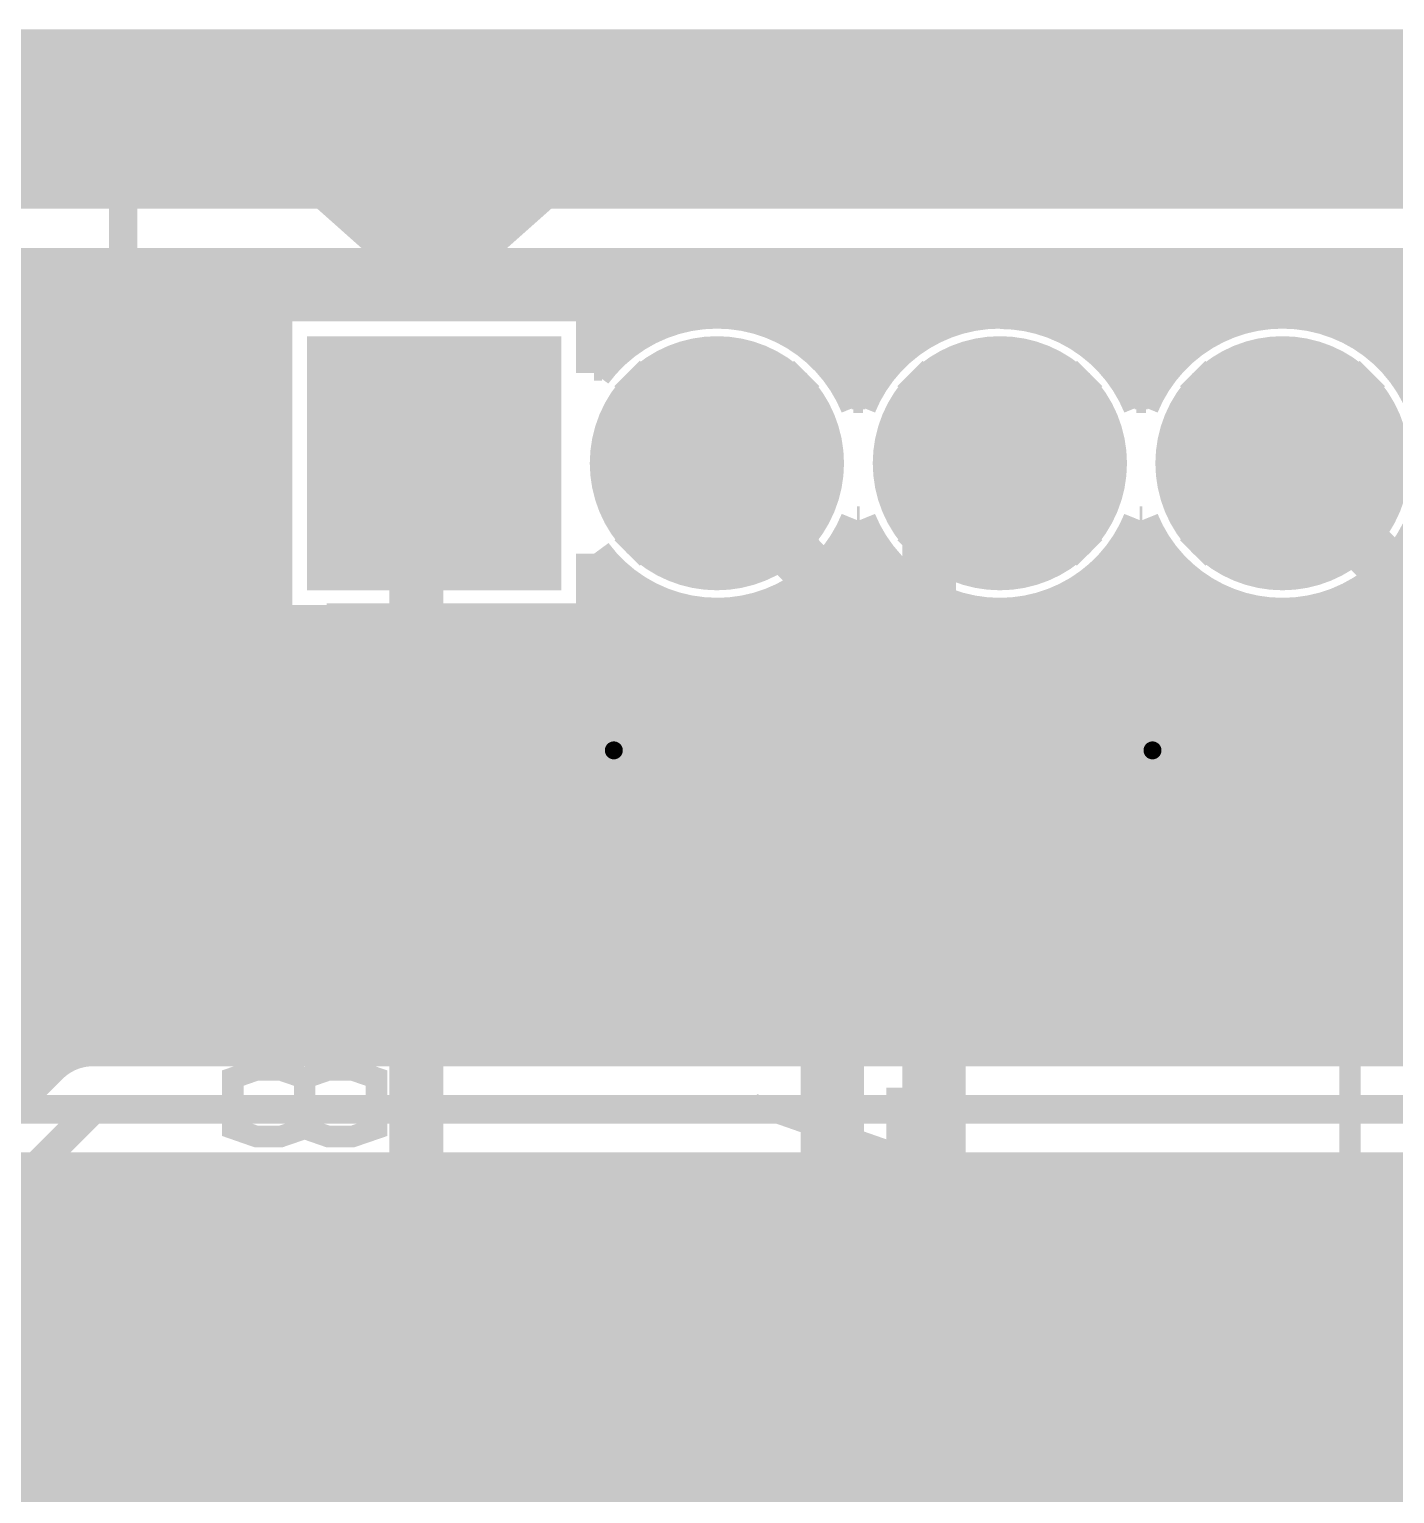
# Model space of a CAD drawing. Extents: x -1 to 119, y -42 to 51.
# Drawn here: x 29.52 to 39.18, y 40.33 to 50.7 of the extents above; entities that cross this region are included whole.
import ezdxf

# ---------------------------------------------------------------- set-up
doc = ezdxf.new("R2010")
doc.units = 0
doc.header["$MEASUREMENT"] = 0
doc.layers.get('0').update_dxf_attribs({"linetype": 'CONTINUOUS'})
for name, color, linetype in [('22-304-0_BOT', 7, 'CONTINUOUS'), ('22-304-0_DRD', 7, 'CONTINUOUS'), ('22-304-0_GND', 6, 'CONTINUOUS'), ('22-304-0_IN1', 4, 'CONTINUOUS'), ('22-304-0_SMB', 3, 'CONTINUOUS'), ('22-304-0_SMT', 5, 'CONTINUOUS'), ('22-304-0_SPT', 10, 'CONTINUOUS'), ('22-304-0_SST', 14, 'CONTINUOUS'), ('22-304-0_TOP', 9, 'CONTINUOUS'), ('THRUHOLE_TAP', 11, 'CONTINUOUS')]:
    doc.layers.add(name, color=color, linetype=linetype)

# ---------------------------------------------------------------- blocks, each defined once
blk = doc.blocks.new('ROUND_22')
at = {"const_width": 0.7493}
blk.add_lwpolyline([(-0.37465, 0, 1), (0.37465, 0, 1)], format="xyb", close=True, dxfattribs=at)
blk = doc.blocks.new('SQUARE_25')
blk.add_solid([(0.8001, 0.8001), (0.8001, -0.8001), (-0.8001, 0.8001), (-0.8001, -0.8001)])
blk = doc.blocks.new('ROUND_60')
at = {"const_width": 0.35052}
blk.add_lwpolyline([(-0.17526, 0, 1), (0.17526, 0, 1)], format="xyb", close=True, dxfattribs=at)
blk = doc.blocks.new('ROUND_69')
at = {"const_width": 0.89916}
blk.add_lwpolyline([(-0.44958, 0, 1), (0.44958, 0, 1)], format="xyb", close=True, dxfattribs=at)
blk = doc.blocks.new('SQUARE_70')
blk.add_solid([(0.89916, 0.89916), (0.89916, -0.89916), (-0.89916, 0.89916), (-0.89916, -0.89916)])
blk = doc.blocks.new('ROUND_81')
at = {"const_width": 0.0635}
blk.add_lwpolyline([(-0.03175, 0, 1), (0.03175, 0, 1)], format="xyb", close=True, dxfattribs=at)
blk = doc.blocks.new('RECTANGLE_5')
blk.add_solid([(0.9017, 0.508), (0.9017, -0.508), (-0.9017, 0.508), (-0.9017, -0.508)])
blk = doc.blocks.new('ROUND_87')
at = {"const_width": 0.10033}
blk.add_lwpolyline([(-0.050164, 0, 1), (0.050164, 0, 1)], format="xyb", close=True, dxfattribs=at)
blk = doc.blocks.new('ROUND_89')
at = {"const_width": 0.44958}
blk.add_lwpolyline([(-0.22479, 0, 1), (0.22479, 0, 1)], format="xyb", close=True, dxfattribs=at)

msp = doc.modelspace()

# ---------------------------------------------------------------- linework, layer by layer
at = {"layer": '22-304-0_BOT'}
for points, const_width in [([(29.1084, 49.022), (31.2547, 46.8757)], 0.254), ([(116.967, 49.022), (29.1084, 49.022)], 0.254), ([(29.591, 49.022), (29.591, 48.5394)], 0.254), ([(29.8196, 49.022), (29.8196, 48.3108)], 0.254), ([(30.0482, 49.022), (30.0482, 48.0822)], 0.254), ([(30.2768, 49.022), (30.2768, 47.8536)], 0.254), ([(30.5054, 49.022), (30.5054, 47.625)], 0.254), ([(30.734, 49.022), (30.734, 47.3964)], 0.254), ([(30.9626, 49.022), (30.9626, 47.1678)], 0.254), ([(31.1912, 49.022), (31.1912, 46.9392)], 0.254), ([(31.4198, 49.022), (31.4198, 48.7553)], 0.254), ([(31.6484, 49.022), (31.6484, 48.7553)], 0.254), ([(31.877, 49.022), (31.877, 48.7553)], 0.254), ([(32.1056, 49.022), (32.1056, 48.7553)], 0.254), ([(32.3342, 49.022), (32.3342, 48.7553)], 0.254), ([(32.5628, 49.022), (32.5628, 48.7553)], 0.254), ([(32.7914, 49.022), (32.7914, 48.7553)], 0.254), ([(33.02, 49.022), (33.02, 48.7553)], 0.254), ([(33.2486, 49.022), (33.2486, 48.7553)], 0.254), ([(33.4772, 49.022), (33.4772, 48.7553)], 0.254), ([(33.7058, 49.022), (33.7058, 48.4632)], 0.254), ([(33.9344, 49.022), (33.9344, 48.60544)], 0.254), ([(34.163, 49.022), (34.163, 48.68164)], 0.254), ([(34.3916, 49.022), (34.3916, 48.7045)], 0.254), ([(34.6202, 49.022), (34.6202, 48.6791)], 0.254), ([(34.8488, 49.022), (34.8488, 48.60036)], 0.254), ([(35.0774, 49.022), (35.0774, 48.45304)], 0.254), ([(35.306, 49.022), (35.306, 48.18634)], 0.254), ([(35.5346, 49.022), (35.5346, 48.29048)], 0.254), ([(35.7632, 49.022), (35.7632, 48.50638)], 0.254), ([(35.9918, 49.022), (35.9918, 48.63084)], 0.254), ([(36.2204, 49.022), (36.2204, 48.6918)], 0.254), ([(36.449, 49.022), (36.449, 48.70196)], 0.254), ([(36.6776, 49.022), (36.6776, 48.66386)], 0.254), ([(36.9062, 49.022), (36.9062, 48.56988)], 0.254), ([(37.1348, 49.022), (37.1348, 48.3997)], 0.254), ([(37.3634, 49.022), (37.3634, 48.07966)], 0.254), ([(37.592, 49.022), (37.592, 48.35652)], 0.254), ([(37.8206, 49.022), (37.8206, 48.54448)], 0.254), ([(38.0492, 49.022), (38.0492, 48.65116)], 0.254), ([(38.2778, 49.022), (38.2778, 48.69942)], 0.254), ([(38.5064, 49.022), (38.5064, 48.69688)], 0.254), ([(38.735, 49.022), (38.735, 48.64608)], 0.254), ([(38.9636, 49.022), (38.9636, 48.53432)], 0.254), ([(39.1922, 49.022), (39.1922, 48.34128)], 0.254), ([(17.87398, 46.71822), (17.87398, 47.59198), (19.05, 48.768), (28.448, 48.768), (33.02, 44.196), (41.402, 44.196), (42.164, 44.958), (47.879, 44.958), (48.641, 44.196), (58.42, 44.196), (59.182, 44.958), (87.884, 44.958), (89.154, 46.228), (99.822, 46.228), (103.886, 42.164), (103.886, 39.243), (106.045, 37.084), (106.045, 34.544), (106.934, 33.655), (107.061, 33.528), (110.109, 33.528), (110.6805, 34.0995), (112.395, 34.0995)], 0.635), ([(104.3813, 48.7934), (29.337, 48.7934)], 0.254), ([(33.5153, 48.7553), (31.2547, 48.7553), (31.2547, 46.8757)], 0.254), ([(33.5153, 48.7553), (33.5153, 48.26254)], 0.254), ([(31.2547, 48.5648), (29.5656, 48.5648)], 0.254), ([(33.85312, 48.5648), (33.5153, 48.5648)], 0.254), ([(35.8521, 48.5648), (34.91484, 48.5648)], 0.254), ([(37.85362, 48.5648), (36.91636, 48.5648)], 0.254), ([(47.7647, 48.5648), (38.91534, 48.5648)], 0.254), ([(31.2547, 48.3362), (29.7942, 48.3362)], 0.254), ([(33.57118, 48.3362), (33.5153, 48.3362)], 0.254), ([(35.5727, 48.3362), (35.19678, 48.3362)], 0.254), ([(37.57168, 48.3362), (37.19576, 48.3362)], 0.254), ([(47.7647, 48.3362), (39.19728, 48.3362)], 0.254), ([(28.17876, 48.1203), (32.55518, 43.74388)], 0.254), ([(31.2547, 48.1076), (30.0228, 48.1076)], 0.254), ([(35.41776, 48.1076), (35.34918, 48.1076)], 0.254), ([(37.41928, 48.1076), (37.3507, 48.1076)], 0.254), ([(31.2547, 47.879), (30.2514, 47.879)], 0.254), ([(31.2547, 47.6504), (30.48, 47.6504)], 0.254), ([(31.2547, 47.4218), (30.7086, 47.4218)], 0.254), ([(31.2547, 47.1932), (30.9372, 47.1932)], 0.254), ([(35.3949, 47.1932), (35.37458, 47.1932)], 0.254), ([(37.3634, 47.17034), (37.3634, 44.8437)], 0.254), ([(37.39388, 47.1932), (37.37356, 47.1932)], 0.254), ([(35.306, 47.06112), (35.306, 44.8437)], 0.254), ([(31.2547, 46.9646), (31.1658, 46.9646)], 0.254), ([(33.5153, 46.98492), (33.5153, 46.4947)], 0.254), ([(35.52952, 46.9646), (35.23742, 46.9646)], 0.254), ([(35.5346, 46.95952), (35.5346, 44.8437)], 0.254), ([(37.53104, 46.9646), (37.23894, 46.9646)], 0.254), ([(47.7647, 46.9646), (39.23792, 46.9646)], 0.254), ([(37.1348, 46.84776), (37.1348, 44.8437)], 0.254), ([(37.592, 46.89094), (37.592, 44.8437)], 0.254), ([(39.1922, 46.90872), (39.1922, 44.8437)], 0.254), ([(29.56306, 46.736), (20.97786, 46.736)], 0.254), ([(33.77184, 46.736), (33.5153, 46.736)], 0.254), ([(33.7058, 46.78426), (33.7058, 44.8437)], 0.254), ([(35.77082, 46.736), (34.99612, 46.736)], 0.254), ([(35.0774, 46.79696), (35.0774, 44.8437)], 0.254), ([(35.7632, 46.74108), (35.7632, 44.8437)], 0.254), ([(37.77234, 46.736), (36.99764, 46.736)], 0.254), ([(47.7647, 46.736), (38.99662, 46.736)], 0.254), ([(29.591, 46.70806), (29.591, 43.4848)], 0.254), ([(33.9344, 46.64456), (33.9344, 44.8437)], 0.254), ([(34.8488, 46.64964), (34.8488, 44.8437)], 0.254), ([(35.9918, 46.61916), (35.9918, 44.8437)], 0.254), ([(36.9062, 46.68012), (36.9062, 44.8437)], 0.254), ([(37.8206, 46.70298), (37.8206, 44.8437)], 0.254), ([(38.9636, 46.71314), (38.9636, 44.8437)], 0.254), ([(29.79166, 46.5074), (20.97786, 46.5074)], 0.254), ([(88.51646, 46.5074), (31.623, 46.5074)], 0.254), ([(34.163, 46.56836), (34.163, 44.8437)], 0.254), ([(34.3916, 46.5455), (34.3916, 44.8437)], 0.254), ([(34.6202, 46.5709), (34.6202, 44.8437)], 0.254), ([(36.2204, 46.5582), (36.2204, 44.8437)], 0.254), ([(36.449, 46.54804), (36.449, 44.8437)], 0.254), ([(36.6776, 46.58614), (36.6776, 44.8437)], 0.254), ([(38.0492, 46.59884), (38.0492, 44.8437)], 0.254), ([(38.2778, 46.55058), (38.2778, 44.8437)], 0.254), ([(38.5064, 46.55312), (38.5064, 44.8437)], 0.254), ([(38.735, 46.60392), (38.735, 44.8437)], 0.254), ([(29.8196, 46.47946), (29.8196, 43.4848)], 0.254), ([(31.6357, 46.4947), (33.2867, 44.8437)], 0.254), ([(33.5153, 46.4947), (31.6357, 46.4947)], 0.254), ([(31.877, 46.4947), (31.877, 46.2534)], 0.254), ([(32.1056, 46.4947), (32.1056, 46.0248)], 0.254), ([(32.3342, 46.4947), (32.3342, 45.7962)], 0.254), ([(32.5628, 46.4947), (32.5628, 45.5676)], 0.254), ([(32.7914, 46.4947), (32.7914, 45.339)], 0.254), ([(33.02, 46.4947), (33.02, 45.1104)], 0.254), ([(33.2486, 46.4947), (33.2486, 44.8818)], 0.254), ([(33.4772, 46.4947), (33.4772, 44.8437)], 0.254), ([(30.02026, 46.2788), (20.97786, 46.2788)], 0.254), ([(30.0482, 46.25086), (30.0482, 43.4848)], 0.254), ([(88.28786, 46.2788), (31.8516, 46.2788)], 0.254), ([(30.24886, 46.0502), (20.97786, 46.0502)], 0.254), ([(30.2768, 46.02226), (30.2768, 43.4848)], 0.254), ([(88.05926, 46.0502), (32.0802, 46.0502)], 0.254), ([(30.47746, 45.8216), (20.97786, 45.8216)], 0.254), ([(30.5054, 45.79366), (30.5054, 43.4848)], 0.254), ([(87.83066, 45.8216), (32.3088, 45.8216)], 0.254), ([(30.70606, 45.593), (20.5486, 45.593)], 0.254), ([(42.037, 45.593), (32.5374, 45.593)], 0.254), ([(30.734, 45.56506), (30.734, 43.4848)], 0.254), ([(30.93466, 45.3644), (20.76958, 45.3644)], 0.254), ([(30.9626, 45.33646), (30.9626, 43.4848)], 0.254), ([(41.65346, 45.3644), (32.766, 45.3644)], 0.254), ([(15.875, 44.71924), (15.875, 44.196), (17.018, 43.053), (87.249, 43.053), (89.281, 45.085), (97.917, 45.085), (100.965, 42.037), (100.965, 39.116)], 0.2032), ([(31.16326, 45.1358), (20.89658, 45.1358)], 0.254), ([(31.1912, 45.10786), (31.1912, 43.4848)], 0.254), ([(41.42486, 45.1358), (32.9946, 45.1358)], 0.254), ([(31.39186, 44.9072), (20.96262, 44.9072)], 0.254), ([(31.4198, 44.87926), (31.4198, 43.4848)], 0.254), ([(41.19626, 44.9072), (33.2232, 44.9072)], 0.254), ([(41.13276, 44.8437), (33.2867, 44.8437)], 0.254), ([(31.62046, 44.6786), (20.97786, 44.6786)], 0.254), ([(31.6484, 44.65066), (31.6484, 43.4848)], 0.254), ([(31.84906, 44.45), (20.94484, 44.45)], 0.254), ([(31.877, 44.42206), (31.877, 43.4848)], 0.254), ([(32.07766, 44.2214), (20.85848, 44.2214)], 0.254), ([(32.1056, 44.19346), (32.1056, 43.4848)], 0.254), ([(32.30626, 43.9928), (20.70354, 43.9928)], 0.254), ([(32.3342, 43.96486), (32.3342, 43.4848)], 0.254), ([(32.53486, 43.7642), (20.42668, 43.7642)], 0.254), ([(32.5628, 43.73626), (32.5628, 43.4848)], 0.254), ([(87.11946, 43.5356), (17.145, 43.5356)], 0.254), ([(32.7914, 43.58894), (32.7914, 43.4848)], 0.254), ([(41.402, 43.5483), (33.02, 43.5483)], 0.254), ([(33.02, 43.5483), (33.02, 43.4848)], 0.254), ([(33.2486, 43.5483), (33.2486, 43.4848)], 0.254), ([(33.4772, 43.5483), (33.4772, 43.4848)], 0.254), ([(33.7058, 43.5483), (33.7058, 43.4848)], 0.254), ([(33.9344, 43.5483), (33.9344, 43.4848)], 0.254), ([(34.163, 43.5483), (34.163, 43.4848)], 0.254), ([(34.3916, 43.5483), (34.3916, 43.4848)], 0.254), ([(34.6202, 43.5483), (34.6202, 43.4848)], 0.254), ([(34.8488, 43.5483), (34.8488, 43.4848)], 0.254), ([(35.0774, 43.5483), (35.0774, 43.4848)], 0.254), ([(35.306, 43.5483), (35.306, 43.4848)], 0.254), ([(35.5346, 43.5483), (35.5346, 43.4848)], 0.254), ([(35.7632, 43.5483), (35.7632, 43.4848)], 0.254), ([(35.9918, 43.5483), (35.9918, 43.4848)], 0.254), ([(36.2204, 43.5483), (36.2204, 43.4848)], 0.254), ([(36.449, 43.5483), (36.449, 43.4848)], 0.254), ([(36.6776, 43.5483), (36.6776, 43.4848)], 0.254), ([(36.9062, 43.5483), (36.9062, 43.4848)], 0.254), ([(37.1348, 43.5483), (37.1348, 43.4848)], 0.254), ([(37.3634, 43.5483), (37.3634, 43.4848)], 0.254), ([(37.592, 43.5483), (37.592, 43.4848)], 0.254), ([(37.8206, 43.5483), (37.8206, 43.4848)], 0.254), ([(38.0492, 43.5483), (38.0492, 43.4848)], 0.254), ([(38.2778, 43.5483), (38.2778, 43.4848)], 0.254), ([(38.5064, 43.5483), (38.5064, 43.4848)], 0.254), ([(38.735, 43.5483), (38.735, 43.4848)], 0.254), ([(38.9636, 43.5483), (38.9636, 43.4848)], 0.254), ([(39.1922, 43.5483), (39.1922, 43.4848)], 0.254), ([(87.06866, 43.4848), (17.1958, 43.4848)], 0.254), ([(89.7382, 42.6212), (14.1097, 42.6212)], 0.254), ([(87.249, 42.6212), (17.018, 42.6212)], 0.254), ([(29.591, 42.6212), (29.591, 39.36492)], 0.254), ([(29.8196, 42.6212), (29.8196, 39.41318)], 0.254), ([(30.0482, 42.6212), (30.0482, 39.3827)], 0.254), ([(30.2768, 42.6212), (30.2768, 39.26078)], 0.254), ([(30.5054, 42.6212), (30.5054, 38.89502)], 0.254), ([(30.734, 42.6212), (30.734, 28.3337)], 0.254), ([(30.9626, 42.6212), (30.9626, 28.3337)], 0.254), ([(31.1912, 42.6212), (31.1912, 28.3337)], 0.254), ([(31.4198, 42.6212), (31.4198, 28.3337)], 0.254), ([(31.6484, 42.6212), (31.6484, 28.3337)], 0.254), ([(31.877, 42.6212), (31.877, 28.3337)], 0.254), ([(32.1056, 42.6212), (32.1056, 28.3337)], 0.254), ([(32.3342, 42.6212), (32.3342, 28.3337)], 0.254), ([(32.5628, 42.6212), (32.5628, 28.3337)], 0.254), ([(32.7914, 42.6212), (32.7914, 28.3337)], 0.254), ([(33.02, 42.6212), (33.02, 39.94912)], 0.254), ([(33.2486, 42.6212), (33.2486, 40.11676)], 0.254), ([(33.4772, 42.6212), (33.4772, 40.17518)], 0.254), ([(33.7058, 42.6212), (33.7058, 40.15232)], 0.254), ([(33.9344, 42.6212), (33.9344, 40.04056)], 0.254), ([(34.163, 42.6212), (34.163, 39.7383)], 0.254), ([(34.3916, 42.6212), (34.3916, 29.45892)], 0.254), ([(34.6202, 42.6212), (34.6202, 29.29636)], 0.254), ([(34.8488, 42.6212), (34.8488, 29.22016)], 0.254), ([(35.0774, 42.6212), (35.0774, 29.68752)], 0.254), ([(35.306, 42.6212), (35.306, 29.83992)], 0.254), ([(35.5346, 42.6212), (35.5346, 29.88818)], 0.254), ([(35.7632, 42.6212), (35.7632, 29.8577)], 0.254), ([(35.9918, 42.6212), (35.9918, 29.73578)], 0.254), ([(36.2204, 42.6212), (36.2204, 29.37002)], 0.254), ([(36.449, 42.6212), (36.449, 29.8323)], 0.254), ([(36.6776, 42.6212), (36.6776, 30.13456)], 0.254), ([(36.9062, 42.6212), (36.9062, 39.88308)], 0.254), ([(37.1348, 42.6212), (37.1348, 40.09136)], 0.254), ([(37.3634, 42.6212), (37.3634, 40.16756)], 0.254), ([(37.592, 42.6212), (37.592, 40.16502)], 0.254), ([(37.8206, 42.6212), (37.8206, 40.07612)], 0.254), ([(38.0492, 42.6212), (38.0492, 39.84498)], 0.254), ([(38.2778, 42.6212), (38.2778, 29.93898)], 0.254), ([(38.5064, 42.6212), (38.5064, 30.17012)], 0.254), ([(38.735, 42.6212), (38.735, 30.25902)], 0.254), ([(38.9636, 42.6212), (38.9636, 30.26156)], 0.254), ([(39.1922, 42.6212), (39.1922, 30.18536)], 0.254), ([(89.7382, 42.3926), (14.14018, 42.3926)], 0.254), ([(89.7382, 42.164), (14.09192, 42.164)], 0.254), ([(40.35044, 41.9354), (13.93952, 41.9354)], 0.254), ([(39.98722, 41.7068), (6.95452, 41.7068)], 0.254), ([(39.86276, 41.4782), (6.50494, 41.4782)], 0.254), ([(39.83228, 41.2496), (5.77596, 41.2496)], 0.254), ([(39.88308, 41.021), (1.016, 41.021)], 0.254), ([(40.03294, 40.7924), (1.016, 40.7924)], 0.254), ([(61.24194, 40.5638), (1.016, 40.5638)], 0.254), ([(61.17336, 40.3352), (1.016, 40.3352)], 0.254)]:
    msp.add_lwpolyline(points, dxfattribs=dict(at, const_width=const_width))
at = {"layer": '22-304-0_BOT', "const_width": 0.254}
for points in [[(34.38398, 48.7045, 0.2388076), (33.51371, 48.26371)], [(35.38474, 48.0314, 0.3052455), (34.38398, 48.7045)], [(36.3855, 48.7045, 0.3052457), (35.38474, 48.0314)], [(37.38372, 48.0314, 0.305004), (36.3855, 48.70196)], [(38.38448, 48.7045, 0.3052457), (37.38372, 48.0314)], [(39.46398, 47.625, 0.4142136), (38.38448, 48.7045)], [(38.38448, 46.5455, 0.4142136), (39.46398, 47.625)], [(34.38398, 46.5455, 0.3052457), (35.38474, 47.2186)], [(35.38474, 47.2186, 0.3052455), (36.3855, 46.5455)], [(36.3855, 46.5455, 0.3050042), (37.38372, 47.2186)], [(37.38372, 47.2186, 0.3052455), (38.38448, 46.5455)], [(33.5153, 46.98492, 0.2383058), (34.38398, 46.54597)], [(32.5628, 43.7388, 0.1989124), (33.02, 43.54942)], [(32.5628, 43.7388, 0.1989124), (33.02, 43.54942)]]:
    msp.add_lwpolyline(points, format="xyb", dxfattribs=at)
at = {"layer": '22-304-0_DRD'}
for points, const_width in [([(117.99062, 0), (0, 0), (0, 50.06086), (117.99062, 50.06086), (117.99062, 0)], 1.27), ([(33.02, 48.26), (31.75, 46.99)], 0.254), ([(33.02, 46.99), (31.75, 48.26)], 0.254), ([(35.01898, 48.26), (33.74898, 46.99)], 0.254), ([(35.01898, 46.99), (33.74898, 48.26)], 0.254), ([(37.0205, 48.26), (35.7505, 46.99)], 0.254), ([(37.0205, 46.99), (35.7505, 48.26)], 0.254), ([(39.01948, 48.26), (37.74948, 46.99)], 0.254), ([(39.01948, 46.99), (37.74948, 48.26)], 0.254), ([(33.02, 46.228), (33.02, 44.958)], 0.254), ([(34.29, 46.228), (33.02, 46.228)], 0.254), ([(34.29, 46.228), (33.02, 44.958)], 0.254), ([(34.29, 44.958), (33.02, 46.228)], 0.254), ([(33.02, 46.228), (33.02, 44.958)], 0.254), ([(34.29, 46.228), (33.02, 46.228)], 0.254), ([(34.29, 46.228), (33.02, 44.958)], 0.254), ([(34.29, 44.958), (33.02, 46.228)], 0.254), ([(34.29, 44.958), (34.29, 46.228)], 0.254), ([(34.29, 44.958), (34.29, 46.228)], 0.254), ([(36.83, 46.228), (36.83, 44.958)], 0.254), ([(38.1, 46.228), (36.83, 46.228)], 0.254), ([(38.1, 46.228), (36.83, 44.958)], 0.254), ([(38.1, 44.958), (36.83, 46.228)], 0.254), ([(38.1, 44.958), (38.1, 46.228)], 0.254), ([(33.02, 44.958), (34.29, 44.958)], 0.254), ([(33.02, 44.958), (34.29, 44.958)], 0.254), ([(36.83, 44.958), (38.1, 44.958)], 0.254)]:
    msp.add_lwpolyline(points, dxfattribs=dict(at, const_width=const_width))
at = {"layer": '22-304-0_GND', "const_width": 1.27}
msp.add_lwpolyline([(117.99062, 0), (0, 0), (0, 50.06086), (117.99062, 50.06086), (117.99062, 0)], dxfattribs=at)
at = {"layer": '22-304-0_IN1'}
for points, const_width in [([(104.58196, 49.022), (14.72692, 49.022)], 0.254), ([(29.5402, 49.022), (29.5402, 43.2308)], 0.254), ([(29.7688, 49.022), (29.7688, 43.434)], 0.254), ([(29.9974, 49.022), (29.9974, 43.4848)], 0.254), ([(30.226, 49.022), (30.226, 43.4848)], 0.254), ([(30.4546, 49.022), (30.4546, 43.4848)], 0.254), ([(30.6832, 49.022), (30.6832, 43.4848)], 0.254), ([(30.9118, 49.022), (30.9118, 43.4848)], 0.254), ([(31.1404, 49.022), (31.1404, 43.4848)], 0.254), ([(31.369, 49.022), (31.369, 48.7553)], 0.254), ([(31.5976, 49.022), (31.5976, 48.7553)], 0.254), ([(31.8262, 49.022), (31.8262, 48.7553)], 0.254), ([(32.0548, 49.022), (32.0548, 48.7553)], 0.254), ([(32.2834, 49.022), (32.2834, 48.7553)], 0.254), ([(32.512, 49.022), (32.512, 48.7553)], 0.254), ([(32.7406, 49.022), (32.7406, 48.7553)], 0.254), ([(32.9692, 49.022), (32.9692, 48.7553)], 0.254), ([(33.1978, 49.022), (33.1978, 48.7553)], 0.254), ([(33.4264, 49.022), (33.4264, 48.7553)], 0.254), ([(33.655, 49.022), (33.655, 48.42002)], 0.254), ([(33.8836, 49.022), (33.8836, 48.58004)], 0.254), ([(34.1122, 49.022), (34.1122, 48.66894)], 0.254), ([(34.3408, 49.022), (34.3408, 48.70196)], 0.254), ([(34.5694, 49.022), (34.5694, 48.68926)], 0.254), ([(34.798, 49.022), (34.798, 48.62068)], 0.254), ([(35.0266, 49.022), (35.0266, 48.49368)], 0.254), ([(35.2552, 49.022), (35.2552, 48.26254)], 0.254), ([(35.4838, 49.022), (35.4838, 48.21936)], 0.254), ([(35.7124, 49.022), (35.7124, 48.46828)], 0.254), ([(35.941, 49.022), (35.941, 48.60798)], 0.254), ([(36.1696, 49.022), (36.1696, 48.68164)], 0.254), ([(36.3982, 49.022), (36.3982, 48.7045)], 0.254), ([(36.6268, 49.022), (36.6268, 48.67656)], 0.254), ([(36.8554, 49.022), (36.8554, 48.59528)], 0.254), ([(37.084, 49.022), (37.084, 48.44796)], 0.254), ([(37.3126, 49.022), (37.3126, 48.17618)], 0.254), ([(37.5412, 49.022), (37.5412, 48.2981)], 0.254), ([(37.7698, 49.022), (37.7698, 48.51146)], 0.254), ([(37.9984, 49.022), (37.9984, 48.63338)], 0.254), ([(38.227, 49.022), (38.227, 48.6918)], 0.254), ([(38.4556, 49.022), (38.4556, 48.70196)], 0.254), ([(38.6842, 49.022), (38.6842, 48.66132)], 0.254), ([(38.9128, 49.022), (38.9128, 48.5648)], 0.254), ([(39.1414, 49.022), (39.1414, 48.39462)], 0.254), ([(104.58196, 48.8188), (14.77518, 48.8188)], 0.254), ([(33.5153, 48.7553), (31.2547, 48.7553), (31.2547, 46.4947)], 0.254), ([(33.5153, 48.7553), (33.5153, 48.26254)], 0.254), ([(31.2547, 48.5902), (14.75232, 48.5902)], 0.254), ([(33.90138, 48.5902), (33.5153, 48.5902)], 0.254), ([(35.90036, 48.5902), (34.86658, 48.5902)], 0.254), ([(37.90188, 48.5902), (36.8681, 48.5902)], 0.254), ([(47.7647, 48.5902), (38.86708, 48.5902)], 0.254), ([(31.2547, 48.3616), (28.23972, 48.3616)], 0.254), ([(33.59404, 48.3616), (33.5153, 48.3616)], 0.254), ([(35.59556, 48.3616), (35.17392, 48.3616)], 0.254), ([(37.59454, 48.3616), (37.1729, 48.3616)], 0.254), ([(47.7647, 48.3616), (39.17442, 48.3616)], 0.254), ([(31.2547, 48.133), (28.50388, 48.133)], 0.254), ([(35.433, 48.133), (35.33648, 48.133)], 0.254), ([(37.43198, 48.133), (37.338, 48.133)], 0.254), ([(31.2547, 47.9044), (28.60294, 47.9044)], 0.254), ([(31.2547, 47.6758), (28.61564, 47.6758)], 0.254), ([(31.2547, 47.4472), (28.54706, 47.4472)], 0.254), ([(31.2547, 47.2186), (28.36164, 47.2186)], 0.254), ([(35.4838, 47.03064), (35.4838, 43.4848)], 0.254), ([(37.3126, 47.07382), (37.3126, 46.25594)], 0.254), ([(31.2547, 46.99), (20.94484, 46.99)], 0.254), ([(33.5153, 46.98492), (33.5153, 46.4947)], 0.254), ([(35.2552, 46.98492), (35.2552, 43.4848)], 0.254), ([(35.51174, 46.99), (35.25774, 46.99)], 0.254), ([(37.51072, 46.99), (37.25672, 46.99)], 0.254), ([(37.5412, 46.9519), (37.5412, 46.26864)], 0.254), ([(47.7647, 46.99), (39.25824, 46.99)], 0.254), ([(33.655, 46.82998), (33.655, 46.27372)], 0.254), ([(39.1414, 46.85538), (39.1414, 43.4848)], 0.254), ([(31.2547, 46.7614), (20.97786, 46.7614)], 0.254), ([(33.73628, 46.7614), (33.5153, 46.7614)], 0.254), ([(35.0266, 46.75632), (35.0266, 43.4848)], 0.254), ([(35.7378, 46.7614), (35.03168, 46.7614)], 0.254), ([(35.7124, 46.77918), (35.7124, 43.4848)], 0.254), ([(37.73678, 46.7614), (37.0332, 46.7614)], 0.254), ([(37.084, 46.80204), (37.084, 46.15688)], 0.254), ([(37.7698, 46.736), (37.7698, 46.20006)], 0.254), ([(47.7647, 46.7614), (39.03218, 46.7614)], 0.254), ([(33.8836, 46.66742), (33.8836, 46.23308)], 0.254), ([(34.798, 46.62678), (34.798, 43.4848)], 0.254), ([(35.941, 46.63948), (35.941, 43.4848)], 0.254), ([(36.8554, 46.65218), (36.8554, 45.89272)], 0.254), ([(37.9984, 46.61662), (37.9984, 46.01464)], 0.254), ([(38.9128, 46.68266), (38.9128, 43.4848)], 0.254), ([(31.2547, 46.5328), (20.96262, 46.5328)], 0.254), ([(47.7647, 46.5328), (33.5153, 46.5328)], 0.254), ([(34.1122, 46.58106), (34.1122, 46.09592)], 0.254), ([(34.3408, 46.5455), (34.3408, 43.4848)], 0.254), ([(34.5694, 46.56074), (34.5694, 43.4848)], 0.254), ([(36.1696, 46.56582), (36.1696, 43.4848)], 0.254), ([(36.3982, 46.5455), (36.3982, 43.4848)], 0.254), ([(36.6268, 46.57344), (36.6268, 43.4848)], 0.254), ([(38.227, 46.55566), (38.227, 43.4848)], 0.254), ([(38.4556, 46.54804), (38.4556, 43.4848)], 0.254), ([(38.6842, 46.58868), (38.6842, 43.4848)], 0.254), ([(33.5153, 46.4947), (31.2547, 46.4947)], 0.254), ([(31.369, 46.4947), (31.369, 43.4848)], 0.254), ([(31.5976, 46.4947), (31.5976, 43.4848)], 0.254), ([(31.8262, 46.4947), (31.8262, 43.4848)], 0.254), ([(32.0548, 46.4947), (32.0548, 43.4848)], 0.254), ([(32.2834, 46.4947), (32.2834, 43.4848)], 0.254), ([(32.512, 46.4947), (32.512, 43.4848)], 0.254), ([(32.7406, 46.4947), (32.7406, 43.4848)], 0.254), ([(32.9692, 46.4947), (32.9692, 43.4848)], 0.254), ([(33.1978, 46.4947), (33.1978, 46.09592)], 0.254), ([(33.4264, 46.4947), (33.4264, 46.23308)], 0.254), ([(82.65922, 46.3042), (20.89658, 46.3042)], 0.254), ([(33.17494, 46.0756), (20.76958, 46.0756)], 0.254), ([(36.98494, 46.0756), (34.13252, 46.0756)], 0.254), ([(49.04994, 46.0756), (37.94252, 46.0756)], 0.254), ([(33.02508, 45.847), (20.55114, 45.847)], 0.254), ([(36.83508, 45.847), (34.28492, 45.847)], 0.254), ([(48.90008, 45.847), (38.09492, 45.847)], 0.254), ([(32.97428, 45.6184), (20.51558, 45.6184)], 0.254), ([(36.78428, 45.6184), (34.33318, 45.6184)], 0.254), ([(48.84928, 45.6184), (38.14318, 45.6184)], 0.254), ([(33.00476, 45.3898), (20.7518, 45.3898)], 0.254), ([(36.81476, 45.3898), (34.3027, 45.3898)], 0.254), ([(48.87976, 45.3898), (38.1127, 45.3898)], 0.254), ([(36.8554, 45.29074), (36.8554, 43.4848)], 0.254), ([(33.12922, 45.1612), (20.88642, 45.1612)], 0.254), ([(36.93922, 45.1612), (34.18078, 45.1612)], 0.254), ([(49.00422, 45.1612), (37.99078, 45.1612)], 0.254), ([(37.9984, 45.17136), (37.9984, 43.4848)], 0.254), ([(33.1978, 45.09008), (33.1978, 43.4848)], 0.254), ([(34.1122, 45.09008), (34.1122, 43.4848)], 0.254), ([(33.4264, 44.95292), (33.4264, 43.4848)], 0.254), ([(33.8836, 44.95292), (33.8836, 43.4848)], 0.254), ([(37.084, 45.02912), (37.084, 43.4848)], 0.254), ([(37.7698, 44.98594), (37.7698, 43.4848)], 0.254), ([(33.49244, 44.9326), (29.05252, 44.9326)], 0.254), ([(33.655, 44.91228), (33.655, 43.4848)], 0.254), ([(37.30244, 44.9326), (33.81502, 44.9326)], 0.254), ([(37.3126, 44.93006), (37.3126, 43.4848)], 0.254), ([(37.5412, 44.91736), (37.5412, 43.4848)], 0.254), ([(49.36744, 44.9326), (37.62502, 44.9326)], 0.254), ([(99.13112, 44.704), (29.20492, 44.704)], 0.254), ([(45.30344, 44.4754), (29.25318, 44.4754)], 0.254), ([(44.94022, 44.2468), (29.2227, 44.2468)], 0.254), ([(44.81576, 44.0182), (29.10078, 44.0182)], 0.254), ([(44.78528, 43.7896), (28.73502, 43.7896)], 0.254), ([(90.17, 43.688), (89.662, 43.18), (67.691, 43.18), (67.564, 43.053), (29.972, 43.053), (20.447, 33.528), (16.383, 33.528), (14.605, 31.75), (14.605, 28.448), (15.24, 27.813), (15.24, 25.4), (16.764, 23.876), (16.764, 17.78), (18.4912, 16.0528), (19.812, 16.0528)], 0.2032), ([(44.83608, 43.561), (13.32738, 43.561)], 0.254), ([(44.87164, 43.4848), (29.972, 43.4848)], 0.254), ([(29.63926, 43.3324), (13.09878, 43.3324)], 0.254), ([(29.6672, 43.3578), (20.26666, 33.9598)], 0.254), ([(29.41066, 43.1038), (12.86764, 43.1038)], 0.254), ([(103.632, 32.512), (103.632, 40.259), (101.219, 42.672), (67.818, 42.672), (67.691, 42.545), (30.099, 42.545), (20.574, 33.02), (18.669, 33.02), (15.748, 30.099), (15.748, 25.527), (17.272, 24.003), (17.272, 23.749), (18.288, 22.733)], 0.2032), ([(57.15, 41.402), (56.515, 42.037), (30.226, 42.037), (27.305, 39.116), (27.305, 26.797), (24.638, 24.13), (24.638, 21.336)], 0.2032), ([(25.4, 23.114), (25.4, 24.13), (27.813, 26.543), (27.813, 38.989), (30.353, 41.529), (40.259, 41.529), (40.513, 41.275)], 0.2032), ([(30.5308, 41.0972), (30.226, 40.78986)], 0.254), ([(30.4546, 41.01846), (30.4546, 39.03472)], 0.254), ([(39.85514, 41.0972), (30.5308, 41.0972)], 0.254), ([(30.6832, 41.0972), (30.6832, 25.7048)], 0.254), ([(30.9118, 41.0972), (30.9118, 25.7048)], 0.254), ([(31.1404, 41.0972), (31.1404, 25.7048)], 0.254), ([(31.369, 41.0972), (31.369, 35.9283)], 0.254), ([(31.5976, 41.0972), (31.5976, 36.23056)], 0.254), ([(31.8262, 41.0972), (31.8262, 36.34232)], 0.254), ([(32.0548, 41.0972), (32.0548, 36.36518)], 0.254), ([(32.2834, 41.0972), (32.2834, 36.30676)], 0.254), ([(32.512, 41.0972), (32.512, 36.13912)], 0.254), ([(32.7406, 41.0972), (32.7406, 34.93008)], 0.254), ([(32.9692, 41.0972), (32.9692, 34.79292)], 0.254), ([(33.1978, 41.0972), (33.1978, 35.78098)], 0.254), ([(33.4264, 41.0972), (33.4264, 36.01212)], 0.254), ([(33.655, 41.0972), (33.655, 36.10102)], 0.254), ([(33.8836, 41.0972), (33.8836, 36.10356)], 0.254), ([(34.1122, 41.0972), (34.1122, 36.02736)], 0.254), ([(34.3408, 41.0972), (34.3408, 35.81908)], 0.254), ([(34.5694, 41.0972), (34.5694, 31.2928)], 0.254), ([(34.798, 41.0972), (34.798, 31.20898)], 0.254), ([(35.0266, 41.0972), (35.0266, 35.85464)], 0.254), ([(35.2552, 41.0972), (35.2552, 36.04006)], 0.254), ([(35.4838, 41.0972), (35.4838, 36.10864)], 0.254), ([(35.7124, 41.0972), (35.7124, 36.09594)], 0.254), ([(35.941, 41.0972), (35.941, 35.99688)], 0.254), ([(36.1696, 41.0972), (36.1696, 35.73272)], 0.254), ([(36.3982, 41.0972), (36.3982, 30.4038)], 0.254), ([(36.6268, 41.0972), (36.6268, 30.4038)], 0.254), ([(36.8554, 41.0972), (36.8554, 35.91052)], 0.254), ([(37.084, 41.0972), (37.084, 36.06292)], 0.254), ([(37.3126, 41.0972), (37.3126, 36.11118)], 0.254), ([(37.5412, 41.0972), (37.5412, 36.0807)], 0.254), ([(37.7698, 41.0972), (37.7698, 35.95878)], 0.254), ([(37.9984, 41.0972), (37.9984, 35.59302)], 0.254), ([(38.227, 41.0972), (38.227, 29.8323)], 0.254), ([(38.4556, 41.0972), (38.4556, 30.13456)], 0.254), ([(38.6842, 41.0972), (38.6842, 30.24632)], 0.254), ([(38.9128, 41.0972), (38.9128, 30.26918)], 0.254), ([(39.1414, 41.0972), (39.1414, 30.21076)], 0.254), ([(39.90594, 40.9702), (30.4038, 40.9702)], 0.254), ([(30.226, 40.78986), (30.226, 39.29888)], 0.254), ([(40.09136, 40.7416), (30.226, 40.7416)], 0.254), ([(63.5, 40.513), (30.226, 40.513)], 0.254), ([(63.5, 40.2844), (30.226, 40.2844)], 0.254)]:
    msp.add_lwpolyline(points, dxfattribs=dict(at, const_width=const_width))
at = {"layer": '22-304-0_IN1', "const_width": 0.254}
for points in [[(34.38398, 48.7045, 0.2388076), (33.51371, 48.26371)], [(35.38474, 48.0314, 0.3052455), (34.38398, 48.7045)], [(36.3855, 48.7045, 0.3052457), (35.38474, 48.0314)], [(37.38372, 48.0314, 0.305004), (36.3855, 48.70196)], [(38.38448, 48.7045, 0.3052457), (37.38372, 48.0314)], [(39.46398, 47.625, 0.4142136), (38.38448, 48.7045)], [(38.38448, 46.5455, 0.4142136), (39.46398, 47.625)], [(34.38398, 46.5455, 0.3052457), (35.38474, 47.2186)], [(35.38474, 47.2186, 0.3052455), (36.3855, 46.5455)], [(36.3855, 46.5455, 0.3050042), (37.38372, 47.2186)], [(37.38372, 47.2186, 0.3052455), (38.38448, 46.5455)], [(33.5153, 46.98492, 0.2383058), (34.38398, 46.54597)], [(33.655, 46.27372, 0.4142136), (32.97428, 45.593)], [(34.33572, 45.593, 0.4142136), (33.655, 46.27372)], [(37.465, 46.27372, 0.4142136), (36.78428, 45.593)], [(38.14572, 45.593, 0.4142136), (37.465, 46.27372)], [(32.97428, 45.593, 0.4142136), (33.655, 44.91228)], [(33.655, 44.91228, 0.4142136), (34.33572, 45.593)], [(36.78428, 45.593, 0.4142136), (37.465, 44.91228)], [(37.465, 44.91228, 0.4142136), (38.14572, 45.593)], [(29.972, 43.4848, 0.1989132), (29.66667, 43.35833)]]:
    msp.add_lwpolyline(points, format="xyb", dxfattribs=at)
at = {"layer": '22-304-0_SST'}
for points, const_width in [([(39.98468, 49.62398), (30.18536, 49.62398), (30.18536, 46.0248), (39.98468, 46.0248), (39.98468, 49.62398)], 0.20066), ([(33.28416, 49.62398), (33.1851, 49.62398), (31.48584, 49.62398), (32.385, 48.82388)], 0.20066), ([(31.65348, 49.62398), (31.65348, 49.47412)], 0.20066), ([(31.83382, 49.62398), (31.83382, 49.3141)], 0.20066), ([(32.01162, 49.62398), (32.01162, 49.15408)], 0.20066), ([(32.19196, 49.62398), (32.19196, 48.99406)], 0.20066), ([(32.3723, 49.62398), (32.3723, 48.83404)], 0.20066), ([(33.28416, 49.62398), (32.385, 48.82388)], 0.20066), ([(32.55264, 49.62398), (32.55264, 48.97374)], 0.20066), ([(32.73298, 49.62398), (32.73298, 49.13376)], 0.20066), ([(32.91078, 49.62398), (32.91078, 49.29378)], 0.20066), ([(33.09112, 49.62398), (33.09112, 49.4538)], 0.20066), ([(33.18002, 49.53254), (31.58744, 49.53254)], 0.20066), ([(32.97682, 49.3522), (31.79064, 49.3522)], 0.20066), ([(32.77616, 49.17186), (31.99384, 49.17186)], 0.20066), ([(32.57296, 48.99406), (32.1945, 48.99406)], 0.20066), ([(30.18536, 48.62576), (30.58414, 48.62576), (30.58414, 46.42612), (39.58336, 46.42612), (39.58336, 48.62576), (39.98468, 48.62576)], 0.20066), ([(32.258, 45.212), (35.052, 45.212), (35.052, 39.878), (32.258, 39.878), (32.258, 45.212)], 0.1524), ([(36.068, 45.212), (38.862, 45.212), (38.862, 39.878), (36.068, 39.878), (36.068, 45.212)], 0.1524), ([(31.46806, 44.89196), (31.46806, 44.53636), (31.6357, 44.41698), (31.80588, 44.41698), (31.97606, 44.53636), (31.97606, 44.89196), (30.96006, 44.89196)], 0.1524), ([(35.15106, 44.76496), (35.15106, 44.40936), (35.3187, 44.28998), (35.48888, 44.28998), (35.65906, 44.40936), (35.65906, 44.76496), (34.64306, 44.76496)], 0.1524), ([(31.46806, 44.59478), (30.96006, 44.41698)], 0.1524), ([(35.15106, 44.46778), (34.64306, 44.28998)], 0.1524), ([(30.96006, 43.69816), (30.96006, 43.93438)], 0.1524), ([(30.96006, 43.815), (31.97606, 43.815), (31.80588, 43.93438)], 0.1524), ([(34.64306, 43.57116), (34.64306, 43.80738)], 0.1524), ([(34.64306, 43.688), (35.65906, 43.688), (35.48888, 43.80738)], 0.1524), ([(31.46806, 42.91838), (31.6357, 42.85996), (31.80588, 42.85996), (31.97606, 42.91838), (31.97606, 43.27398), (31.80588, 43.3324), (31.6357, 43.3324), (31.46806, 43.27398), (31.46806, 42.91838), (31.29788, 42.85996), (31.1277, 42.85996), (30.96006, 42.91838), (30.96006, 43.27398), (31.1277, 43.3324), (31.29788, 43.3324), (31.46806, 43.27398)], 0.1524), ([(34.64306, 43.08856), (35.65906, 42.73296), (35.65906, 43.2054)], 0.1524), ([(29.8704, 40.25392), (30.04058, 40.37076), (30.04058, 40.60952), (29.8704, 40.72636), (29.70276, 40.72636), (29.3624, 40.49014), (29.02458, 40.72636), (29.02458, 40.25392)], 0.1524)]:
    msp.add_lwpolyline(points, dxfattribs=dict(at, const_width=const_width))
at = {"layer": '22-304-0_TOP'}
for points, const_width in [([(14.097, 48.768), (14.351, 49.022), (94.488, 49.022), (95.8088, 47.7012), (95.885, 47.7012)], 0.2032), ([(33.28416, 37.34054), (33.28416, 38.59784), (32.258, 39.624), (32.258, 47.498), (32.385, 47.625)], 0.381), ([(35.23488, 37.34054), (35.23488, 46.68012), (34.38398, 47.53102), (34.38398, 47.625)], 0.381), ([(35.88512, 37.34054), (35.88512, 47.06112), (36.3855, 47.5615), (36.3855, 47.625)], 0.381), ([(37.83584, 37.34054), (37.83584, 38.47084), (39.624, 40.259), (39.624, 46.38548), (38.38448, 47.625)], 0.381), ([(33.655, 45.593), (33.655, 44.2214)], 0.381), ([(33.655, 45.593), (33.655, 44.2214)], 0.381), ([(37.465, 44.2214), (37.465, 45.593)], 0.381), ([(34.58464, 37.34054), (34.58464, 40.34536), (34.0614, 40.8686), (33.655, 40.8686)], 0.381), ([(36.53536, 37.34054), (36.53536, 40.34536), (37.0586, 40.8686), (37.465, 40.8686)], 0.381)]:
    msp.add_lwpolyline(points, dxfattribs=dict(at, const_width=const_width))

# ---------------------------------------------------------------- block references
at = {"layer": '22-304-0_BOT'}
for name, p in [('SQUARE_25', (32.385, 47.625)), ('ROUND_22', (34.38398, 47.625)), ('ROUND_22', (36.3855, 47.625)), ('ROUND_22', (38.38448, 47.625)), ('ROUND_60', (33.655, 45.593)), ('ROUND_60', (37.465, 45.593))]:
    msp.add_blockref(name, p, dxfattribs=at)
at = {"layer": '22-304-0_GND'}
for name, p in [('SQUARE_70', (32.385, 47.625)), ('ROUND_69', (34.38398, 47.625)), ('ROUND_69', (36.3855, 47.625)), ('ROUND_69', (38.38448, 47.625)), ('ROUND_81', (33.655, 45.593)), ('ROUND_81', (37.465, 45.593))]:
    msp.add_blockref(name, p, dxfattribs=at)
at = {"layer": '22-304-0_IN1'}
for name, p in [('SQUARE_25', (32.385, 47.625)), ('ROUND_22', (34.38398, 47.625)), ('ROUND_22', (36.3855, 47.625)), ('ROUND_22', (38.38448, 47.625)), ('ROUND_60', (33.655, 45.593)), ('ROUND_60', (37.465, 45.593))]:
    msp.add_blockref(name, p, dxfattribs=at)
at = {"layer": '22-304-0_SMB'}
for name, p in [('SQUARE_25', (32.385, 47.625)), ('ROUND_22', (34.38398, 47.625)), ('ROUND_22', (36.3855, 47.625)), ('ROUND_22', (38.38448, 47.625))]:
    msp.add_blockref(name, p, dxfattribs=at)
at = {"layer": '22-304-0_SMT'}
for name, p in [('SQUARE_25', (32.385, 47.625)), ('ROUND_22', (34.38398, 47.625)), ('ROUND_22', (36.3855, 47.625)), ('ROUND_22', (38.38448, 47.625)), ('RECTANGLE_5', (33.655, 44.2214)), ('RECTANGLE_5', (37.465, 44.2214)), ('RECTANGLE_5', (33.655, 40.8686)), ('RECTANGLE_5', (37.465, 40.8686))]:
    msp.add_blockref(name, p, dxfattribs=at)
at = {"layer": '22-304-0_SPT'}
for p in [(33.655, 44.2214), (37.465, 44.2214), (33.655, 40.8686), (37.465, 40.8686)]:
    msp.add_blockref('RECTANGLE_5', p, dxfattribs=at)
at = {"layer": '22-304-0_TOP'}
for name, p in [('SQUARE_25', (32.385, 47.625)), ('ROUND_22', (34.38398, 47.625)), ('ROUND_22', (36.3855, 47.625)), ('ROUND_22', (38.38448, 47.625)), ('ROUND_60', (33.655, 45.593)), ('ROUND_60', (37.465, 45.593)), ('RECTANGLE_5', (33.655, 44.2214)), ('RECTANGLE_5', (37.465, 44.2214)), ('RECTANGLE_5', (33.655, 40.8686)), ('RECTANGLE_5', (37.465, 40.8686))]:
    msp.add_blockref(name, p, dxfattribs=at)
at = {"layer": 'THRUHOLE_TAP'}
for name, p in [('ROUND_89', (32.385, 47.625)), ('ROUND_89', (34.38398, 47.625)), ('ROUND_89', (36.3855, 47.625)), ('ROUND_89', (38.38448, 47.625)), ('ROUND_87', (33.655, 45.593)), ('ROUND_87', (37.465, 45.593))]:
    msp.add_blockref(name, p, dxfattribs=at)

doc.saveas('drawing.dxf')
